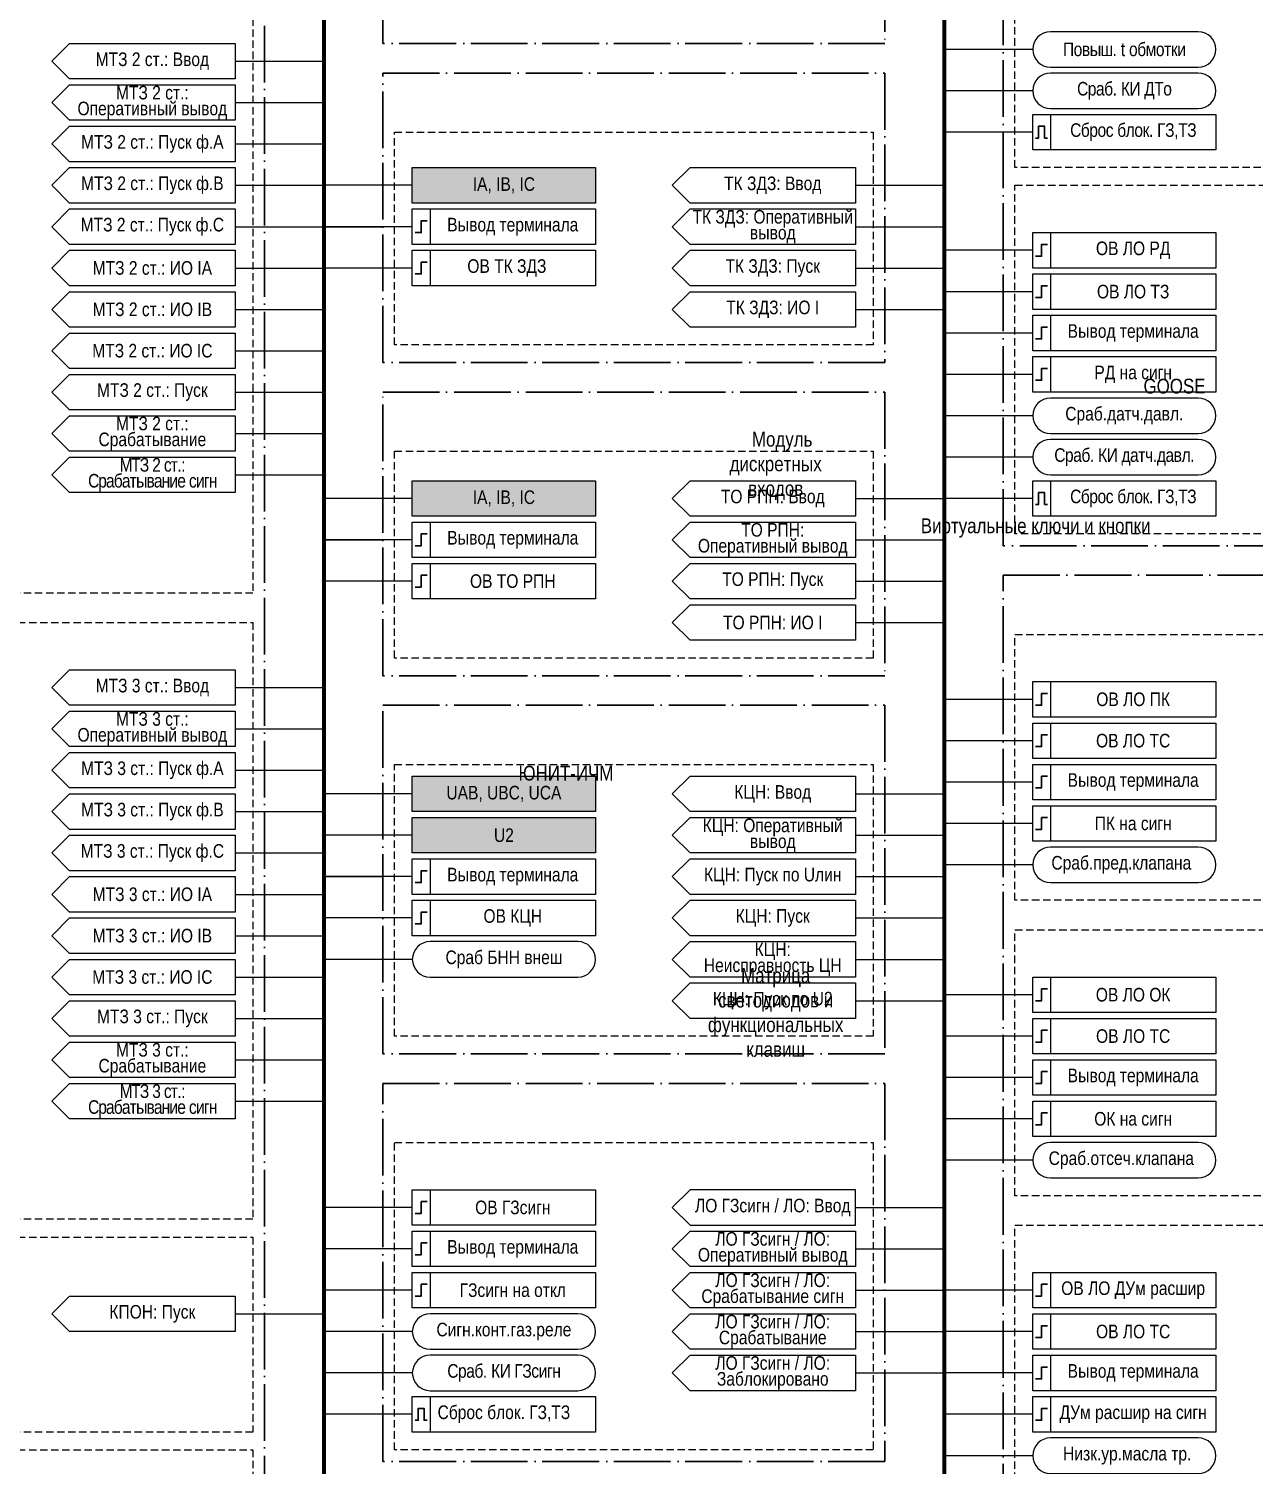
# Model space of a CAD drawing. Header units: millimetres. Extents: x 1491 to 6632, y -558 to 938.
# Drawn here: x 4147.1 to 4354.5, y 276.4 to 519.5 of the extents above; entities that cross this region are included whole.
import ezdxf

# ---------------------------------------------------------------- set-up
doc = ezdxf.new("R2010")
doc.units = ezdxf.units.MM
doc.linetypes.add('ACAD_ISO04W100', pattern=[30, 24, -3, 0, -3])
doc.linetypes.add('штриховая2', pattern=[0.375, 0.25, -0.125])
doc.layers.add('TEXT', color=7, linetype='Continuous', lineweight=25)
doc.layers.add('Основная', color=7, linetype='Continuous')
doc.styles.add('2.5_Gost_RD', font='ARIALN.TTF', dxfattribs={"height": 2.5})

msp = doc.modelspace()

# ---------------------------------------------------------------- hatches: boundary and pattern name
at = {"ltscale": 100, "true_color": 0xf7931d}
h = msp.add_hatch(color=30, dxfattribs=at)
h.dxf.hatch_style = 1
h.paths.add_polyline_path([(4212, 496), (4243, 496), (4243, 490), (4212, 490)])
h = msp.add_hatch(color=30, dxfattribs=at)
h.dxf.hatch_style = 1
h.paths.add_polyline_path([(4212, 443), (4243, 443), (4243, 437), (4212, 437)])
h = msp.add_hatch(color=30, dxfattribs=at)
h.dxf.hatch_style = 1
h.paths.add_polyline_path([(4212, 393), (4243, 393), (4243, 387), (4212, 387)])
h = msp.add_hatch(color=30, dxfattribs=at)
h.dxf.hatch_style = 1
h.paths.add_polyline_path([(4212, 386), (4243, 386), (4243, 380), (4212, 380)])

# ---------------------------------------------------------------- linework, layer by layer
at = {"lineweight": 100, "ltscale": 100}
for p, q in [((4197, 641), (4197, 9)), ((4302, 641), (4302, 9))]:
    msp.add_line(p, q, dxfattribs=at)
at = {"ltscale": 100}
for p, q in [((4317, 516), (4302, 516)), ((4182, 514), (4197, 514)), ((4317, 509), (4302, 509)), ((4182, 507), (4197, 507)), ((4317, 502), (4302, 502)), ((4182, 500), (4197, 500)), ((4182, 493), (4197, 493)), ((4212, 493), (4197, 493)), ((4287, 493), (4302, 493)), ((4182, 486), (4197, 486)), ((4212, 486), (4197, 486)), ((4197, 486), (4207, 486)), ((4287, 486), (4302, 486)), ((4259, 482), (4256, 479)), ((4259, 482), (4287, 482)), ((4317, 482), (4302, 482)), ((4182, 479), (4197, 479)), ((4212, 479), (4197, 479)), ((4256, 479), (4259, 476)), ((4287, 479), (4302, 479)), ((4259, 475), (4256, 472)), ((4259, 475), (4287, 475)), ((4317, 475), (4302, 475)), ((4182, 472), (4197, 472)), ((4256, 472), (4259, 469)), ((4287, 472), (4302, 472)), ((4317, 468), (4302, 468)), ((4182, 465), (4197, 465)), ((4317, 461), (4302, 461)), ((4182, 458), (4197, 458)), ((4317, 454), (4302, 454)), ((4182, 451), (4197, 451)), ((4317, 447), (4302, 447)), ((4182, 444), (4197, 444)), ((4212, 440), (4197, 440)), ((4287, 440), (4302, 440)), ((4317, 440), (4302, 440)), ((4212, 433), (4197, 433)), ((4197, 433), (4207, 433)), ((4287, 433), (4302, 433)), ((4259, 429), (4256, 426)), ((4259, 429), (4287, 429)), ((4212, 426), (4197, 426)), ((4256, 426), (4259, 423)), ((4287, 426), (4302, 426)), ((4259, 422), (4256, 419)), ((4259, 422), (4287, 422)), ((4256, 419), (4259, 416)), ((4287, 419), (4302, 419)), ((4182, 408), (4197, 408)), ((4317, 406), (4302, 406)), ((4182, 401), (4197, 401)), ((4317, 399), (4302, 399)), ((4182, 394), (4197, 394)), ((4317, 392), (4302, 392)), ((4212, 390), (4197, 390)), ((4287, 390), (4302, 390)), ((4182, 387), (4197, 387)), ((4317, 385), (4302, 385)), ((4212, 383), (4197, 383)), ((4287, 383), (4302, 383)), ((4182, 380), (4197, 380)), ((4317, 378), (4302, 378)), ((4212, 376), (4197, 376)), ((4197, 376), (4207, 376)), ((4287, 376), (4302, 376)), ((4182, 373), (4197, 373)), ((4212, 369), (4197, 369)), ((4287, 369), (4302, 369)), ((4182, 366), (4197, 366)), ((4212, 362), (4197, 362)), ((4287, 362), (4302, 362)), ((4182, 359), (4197, 359)), ((4287, 355), (4302, 355)), ((4317, 356), (4302, 356)), ((4182, 352), (4197, 352)), ((4317, 349), (4302, 349)), ((4182, 345), (4197, 345)), ((4317, 342), (4302, 342)), ((4182, 338), (4197, 338)), ((4317, 335), (4302, 335)), ((4317, 328), (4302, 328)), ((4212, 320), (4197, 320)), ((4287, 320), (4302, 320)), ((4212, 313), (4197, 313)), ((4287, 313), (4302, 313)), ((4212, 306), (4197, 306)), ((4287, 306), (4302, 306)), ((4317, 306), (4302, 306)), ((4182, 302), (4197, 302)), ((4212, 299), (4197, 299)), ((4287, 299), (4302, 299)), ((4317, 299), (4302, 299)), ((4212, 292), (4197, 292)), ((4287, 292), (4302, 292)), ((4317, 292), (4302, 292)), ((4212, 285), (4197, 285)), ((4317, 285), (4302, 285)), ((4317, 278), (4302, 278))]:
    msp.add_line(p, q, dxfattribs=at)
at = {"color": 251, "linetype": 'ACAD_ISO04W100', "lineweight": 30, "ltscale": 0.4, "true_color": 0x58595b}
for points in [[(4102, 641), (4187, 641), (4187, 131), (4102, 131)], [(4312, 641), (4397, 641), (4397, 432), (4312, 432)], [(4207, 577), (4292, 577), (4292, 517), (4207, 517)], [(4207, 512), (4292, 512), (4292, 463), (4207, 463)], [(4207, 458), (4292, 458), (4292, 410), (4207, 410)], [(4312, 427), (4397, 427), (4397, 267), (4312, 267)], [(4207, 405), (4292, 405), (4292, 346), (4207, 346)], [(4207, 341), (4292, 341), (4292, 277), (4207, 277)]]:
    msp.add_lwpolyline(points, close=True, dxfattribs=at)
at = {"linetype": 'штриховая2', "ltscale": 5}
for points in [[(4314, 562), (4395, 562), (4395, 496), (4314, 496)], [(4104, 525), (4185, 525), (4185, 424), (4104, 424)], [(4209, 502), (4290, 502), (4290, 466), (4209, 466)], [(4314, 493), (4395, 493), (4395, 434), (4314, 434)], [(4209, 448), (4290, 448), (4290, 413), (4209, 413)], [(4104, 419), (4185, 419), (4185, 318), (4104, 318)], [(4314, 417), (4395, 417), (4395, 372), (4314, 372)], [(4209, 395), (4290, 395), (4290, 349), (4209, 349)], [(4314, 367), (4395, 367), (4395, 322), (4314, 322)], [(4209, 331), (4290, 331), (4290, 279), (4209, 279)], [(4314, 317), (4395, 317), (4395, 272), (4314, 272)], [(4104, 315), (4185, 315), (4185, 282), (4104, 282)], [(4104, 279), (4185, 279), (4185, 193), (4104, 193)]]:
    msp.add_lwpolyline(points, close=True, dxfattribs=at)
at = {"ltscale": 100}
for points in [[(4320, 513), (4345, 513, 1), (4345, 519), (4320, 519, 1)], [(4320, 506), (4345, 506, 1), (4345, 512), (4320, 512, 1)], [(4320, 451), (4345, 451, 1), (4345, 457), (4320, 457, 1)], [(4320, 444), (4345, 444, 1), (4345, 450), (4320, 450, 1)], [(4320, 375), (4345, 375, 1), (4345, 381), (4320, 381, 1)], [(4215, 359), (4240, 359, 1), (4240, 365), (4215, 365, 1)], [(4320, 325), (4345, 325, 1), (4345, 331), (4320, 331, 1)], [(4215, 296), (4240, 296, 1), (4240, 302), (4215, 302, 1)], [(4215, 289), (4240, 289, 1), (4240, 295), (4215, 295, 1)], [(4320, 275), (4345, 275, 1), (4345, 281), (4320, 281, 1)]]:
    msp.add_lwpolyline(points, format="xyb", close=True, dxfattribs=at)
for points in [[(4182, 517), (4182, 511), (4154, 511), (4151, 514), (4154, 517)], [(4182, 510), (4182, 504), (4154, 504), (4151, 507), (4154, 510)], [(4317, 505), (4348, 505), (4348, 499), (4317, 499)], [(4317, 505), (4320, 505), (4320, 499), (4317, 499)], [(4182, 503), (4182, 497), (4154, 497), (4151, 500), (4154, 503)], [(4182, 496), (4182, 490), (4154, 490), (4151, 493), (4154, 496)], [(4212, 496), (4243, 496), (4243, 490), (4212, 490)], [(4182, 489), (4182, 483), (4154, 483), (4151, 486), (4154, 489)], [(4212, 489), (4215, 489), (4215, 483), (4212, 483)], [(4212, 489), (4243, 489), (4243, 483), (4212, 483)], [(4317, 485), (4320, 485), (4320, 479), (4317, 479)], [(4317, 485), (4348, 485), (4348, 479), (4317, 479)], [(4182, 482), (4182, 476), (4154, 476), (4151, 479), (4154, 482)], [(4212, 482), (4215, 482), (4215, 476), (4212, 476)], [(4212, 482), (4243, 482), (4243, 476), (4212, 476)], [(4317, 478), (4320, 478), (4320, 472), (4317, 472)], [(4317, 478), (4348, 478), (4348, 472), (4317, 472)], [(4182, 475), (4182, 469), (4154, 469), (4151, 472), (4154, 475)], [(4317, 471), (4320, 471), (4320, 465), (4317, 465)], [(4317, 471), (4348, 471), (4348, 465), (4317, 465)], [(4182, 468), (4182, 462), (4154, 462), (4151, 465), (4154, 468)], [(4317, 464), (4320, 464), (4320, 458), (4317, 458)], [(4317, 464), (4348, 464), (4348, 458), (4317, 458)], [(4182, 461), (4182, 455), (4154, 455), (4151, 458), (4154, 461)], [(4182, 454), (4182, 448), (4154, 448), (4151, 451), (4154, 454)], [(4182, 447), (4182, 441), (4154, 441), (4151, 444), (4154, 447)], [(4212, 443), (4243, 443), (4243, 437), (4212, 437)], [(4317, 443), (4348, 443), (4348, 437), (4317, 437)], [(4317, 443), (4320, 443), (4320, 437), (4317, 437)], [(4212, 436), (4215, 436), (4215, 430), (4212, 430)], [(4212, 436), (4243, 436), (4243, 430), (4212, 430)], [(4212, 429), (4215, 429), (4215, 423), (4212, 423)], [(4212, 429), (4243, 429), (4243, 423), (4212, 423)], [(4182, 411), (4182, 405), (4154, 405), (4151, 408), (4154, 411)], [(4317, 409), (4320, 409), (4320, 403), (4317, 403)], [(4317, 409), (4348, 409), (4348, 403), (4317, 403)], [(4182, 404), (4182, 398), (4154, 398), (4151, 401), (4154, 404)], [(4317, 402), (4320, 402), (4320, 396), (4317, 396)], [(4317, 402), (4348, 402), (4348, 396), (4317, 396)], [(4182, 397), (4182, 391), (4154, 391), (4151, 394), (4154, 397)], [(4317, 395), (4320, 395), (4320, 389), (4317, 389)], [(4317, 395), (4348, 395), (4348, 389), (4317, 389)], [(4212, 393), (4243, 393), (4243, 387), (4212, 387)], [(4182, 390), (4182, 384), (4154, 384), (4151, 387), (4154, 390)], [(4317, 388), (4320, 388), (4320, 382), (4317, 382)], [(4317, 388), (4348, 388), (4348, 382), (4317, 382)], [(4212, 386), (4243, 386), (4243, 380), (4212, 380)], [(4182, 383), (4182, 377), (4154, 377), (4151, 380), (4154, 383)], [(4212, 379), (4215, 379), (4215, 373), (4212, 373)], [(4212, 379), (4243, 379), (4243, 373), (4212, 373)], [(4182, 376), (4182, 370), (4154, 370), (4151, 373), (4154, 376)], [(4212, 372), (4215, 372), (4215, 366), (4212, 366)], [(4212, 372), (4243, 372), (4243, 366), (4212, 366)], [(4182, 369), (4182, 363), (4154, 363), (4151, 366), (4154, 369)], [(4182, 362), (4182, 356), (4154, 356), (4151, 359), (4154, 362)], [(4317, 359), (4320, 359), (4320, 353), (4317, 353)], [(4317, 359), (4348, 359), (4348, 353), (4317, 353)], [(4182, 355), (4182, 349), (4154, 349), (4151, 352), (4154, 355)], [(4317, 352), (4320, 352), (4320, 346), (4317, 346)], [(4317, 352), (4348, 352), (4348, 346), (4317, 346)], [(4182, 348), (4182, 342), (4154, 342), (4151, 345), (4154, 348)], [(4317, 345), (4320, 345), (4320, 339), (4317, 339)], [(4317, 345), (4348, 345), (4348, 339), (4317, 339)], [(4182, 341), (4182, 335), (4154, 335), (4151, 338), (4154, 341)], [(4317, 338), (4320, 338), (4320, 332), (4317, 332)], [(4317, 338), (4348, 338), (4348, 332), (4317, 332)], [(4212, 323), (4215, 323), (4215, 317), (4212, 317)], [(4212, 323), (4243, 323), (4243, 317), (4212, 317)], [(4259, 323), (4256, 320), (4259, 317), (4287, 317), (4287, 323)], [(4212, 316), (4215, 316), (4215, 310), (4212, 310)], [(4212, 316), (4243, 316), (4243, 310), (4212, 310)], [(4259, 316), (4287, 316), (4287, 310), (4259, 310), (4256, 313)], [(4212, 309), (4215, 309), (4215, 303), (4212, 303)], [(4212, 309), (4243, 309), (4243, 303), (4212, 303)], [(4317, 309), (4320, 309), (4320, 303), (4317, 303)], [(4317, 309), (4348, 309), (4348, 303), (4317, 303)], [(4182, 299), (4154, 299), (4151, 302), (4154, 305), (4182, 305)], [(4317, 302), (4320, 302), (4320, 296), (4317, 296)], [(4317, 302), (4348, 302), (4348, 296), (4317, 296)], [(4317, 295), (4320, 295), (4320, 289), (4317, 289)], [(4317, 295), (4348, 295), (4348, 289), (4317, 289)], [(4212, 288), (4243, 288), (4243, 282), (4212, 282)], [(4212, 288), (4215, 288), (4215, 282), (4212, 282)], [(4317, 288), (4320, 288), (4320, 282), (4317, 282)], [(4317, 288), (4348, 288), (4348, 282), (4317, 282)]]:
    msp.add_lwpolyline(points, close=True, dxfattribs=at)
at = {"lineweight": 30, "ltscale": 100}
for points in [[(4317.5, 501), (4318, 501), (4318, 503), (4319, 503), (4319, 501), (4319.5, 501)], [(4214.5, 487), (4213.5, 487), (4213.5, 485), (4212.5, 485)], [(4319.5, 483), (4318.5, 483), (4318.5, 481), (4317.5, 481)], [(4214.5, 480), (4213.5, 480), (4213.5, 478), (4212.5, 478)], [(4319.5, 476), (4318.5, 476), (4318.5, 474), (4317.5, 474)], [(4319.5, 469), (4318.5, 469), (4318.5, 467), (4317.5, 467)], [(4319.5, 462), (4318.5, 462), (4318.5, 460), (4317.5, 460)], [(4317.5, 439), (4318, 439), (4318, 441), (4319, 441), (4319, 439), (4319.5, 439)], [(4214.5, 434), (4213.5, 434), (4213.5, 432), (4212.5, 432)], [(4214.5, 427), (4213.5, 427), (4213.5, 425), (4212.5, 425)], [(4319.5, 407), (4318.5, 407), (4318.5, 405), (4317.5, 405)], [(4319.5, 400), (4318.5, 400), (4318.5, 398), (4317.5, 398)], [(4319.5, 393), (4318.5, 393), (4318.5, 391), (4317.5, 391)], [(4319.5, 386), (4318.5, 386), (4318.5, 384), (4317.5, 384)], [(4214.5, 377), (4213.5, 377), (4213.5, 375), (4212.5, 375)], [(4214.5, 370), (4213.5, 370), (4213.5, 368), (4212.5, 368)], [(4319.5, 357), (4318.5, 357), (4318.5, 355), (4317.5, 355)], [(4319.5, 350), (4318.5, 350), (4318.5, 348), (4317.5, 348)], [(4319.5, 343), (4318.5, 343), (4318.5, 341), (4317.5, 341)], [(4319.5, 336), (4318.5, 336), (4318.5, 334), (4317.5, 334)], [(4214.5, 321), (4213.5, 321), (4213.5, 319), (4212.5, 319)], [(4214.5, 314), (4213.5, 314), (4213.5, 312), (4212.5, 312)], [(4214.5, 307), (4213.5, 307), (4213.5, 305), (4212.5, 305)], [(4319.5, 307), (4318.5, 307), (4318.5, 305), (4317.5, 305)], [(4319.5, 300), (4318.5, 300), (4318.5, 298), (4317.5, 298)], [(4319.5, 293), (4318.5, 293), (4318.5, 291), (4317.5, 291)], [(4212.5, 284), (4213, 284), (4213, 286), (4214, 286), (4214, 284), (4214.5, 284)], [(4319.5, 286), (4318.5, 286), (4318.5, 284), (4317.5, 284)]]:
    msp.add_lwpolyline(points, dxfattribs=at)
at = {"ltscale": 100}
for points in [[(4256, 493), (4259, 496), (4287, 496), (4287, 490), (4259, 490), (4256, 493)], [(4256, 486), (4259, 489), (4287, 489), (4287, 483), (4259, 483), (4256, 486)], [(4256, 479), (4259, 482), (4287, 482), (4287, 476), (4259, 476), (4256, 479)], [(4256, 472), (4259, 475), (4287, 475), (4287, 469), (4259, 469), (4256, 472)], [(4256, 440), (4259, 443), (4287, 443), (4287, 437), (4259, 437), (4256, 440)], [(4256, 433), (4259, 436), (4287, 436), (4287, 430), (4259, 430), (4256, 433)], [(4256, 426), (4259, 429), (4287, 429), (4287, 423), (4259, 423), (4256, 426)], [(4256, 419), (4259, 422), (4287, 422), (4287, 416), (4259, 416), (4256, 419)], [(4256, 390), (4259, 393), (4287, 393), (4287, 387), (4259, 387), (4256, 390)], [(4256, 383), (4259, 386), (4287, 386), (4287, 380), (4259, 380), (4256, 383)], [(4256, 369), (4259, 372), (4287, 372), (4287, 366), (4259, 366), (4256, 369)], [(4256, 362), (4259, 365), (4287, 365), (4287, 359), (4259, 359), (4256, 362)], [(4256, 355), (4259, 358), (4287, 358), (4287, 352), (4259, 352), (4256, 355)], [(4256, 306), (4259, 309), (4287, 309), (4287, 303), (4259, 303), (4256, 306)], [(4256, 299), (4259, 302), (4287, 302), (4287, 296), (4259, 296), (4256, 299)], [(4256, 292), (4259, 295), (4287, 295), (4287, 289), (4259, 289), (4256, 292)]]:
    msp.add_lwpolyline(points, dxfattribs=at)
at = {"layer": 'Основная', "ltscale": 100}
msp.add_lwpolyline([(4287, 379), (4287, 373), (4259, 373), (4256, 376), (4259, 379)], close=True, dxfattribs=at)

# ---------------------------------------------------------------- texts
at = {"ltscale": 100, "attachment_point": 5, "style": '2.5_Gost_RD'}
for s, insert, char_height, width in [('\\pxsm0.7;МТЗ 2 ст.: Ввод', (4168, 514), 2.3, 28), ('\\pxsm0.7;МТЗ 2 ст.: Оперативный вывод', (4168, 507), 2.3, 28), ('\\pxsm0.7;МТЗ 2 ст.: Пуск ф.А', (4168, 500), 2.3, 28), ('\\pxsm0.7;МТЗ 2 ст.: Пуск ф.В', (4168, 493), 2.3, 28), ('\\pxsm0.7;ТК ЗДЗ: Ввод', (4273, 493), 2.3, 28), ('\\pxsm0.7;ТК ЗДЗ: Оперативный вывод', (4273, 486), 2.3, 28), ('\\pxsm0.7;МТЗ 2 ст.: Пуск ф.С', (4168, 486), 2.3, 28), ('\\pxsm0.7;МТЗ 2 ст.: ИО IА', (4168, 479), 2.3, 28), ('\\pxsm0.7;ОВ ТК ЗДЗ ', (4228, 479), 2.3, 28), ('\\pxsm0.7;ТК ЗДЗ: Пуск', (4273, 479), 2.3, 28), ('\\pxsm0.7;МТЗ 2 ст.: ИО IВ', (4168, 472), 2.3, 28), ('\\pxsm0.7;ТК ЗДЗ: ИО I', (4273, 472), 2.3, 28), ('\\pxsm0.7;МТЗ 2 ст.: ИО IС', (4168, 465), 2.3, 28), ('\\pxsm0.7;МТЗ 2 ст.: Пуск', (4168, 458), 2.3, 28), ('\\pxsm0.7;МТЗ 2 ст.: Срабатывание ', (4168, 451), 2.3, 28), ('\\pxi0.8765;Модуль дискретных входов', (4273.5, 445.5), 2.5, 25), ('\\pxsm0.7;{\\T0.9;МТЗ 2 ст.: Срабатывание сигн}', (4168, 444), 2.3, 28), ('\\pxsm0.7;ТО РПН: Ввод', (4273, 440), 2.3, 28), ('\\pxsm0.7;ТО РПН: Оперативный вывод', (4273, 433), 2.3, 27.0952), ('\\pxsm0.7;Виртуальные ключи и кнопки', (4317.5, 435), 2.5, 41), ('\\pxsm0.7;ОВ ТО РПН ', (4229, 426), 2.3, 28), ('\\pxsm0.7;ТО РПН: Пуск', (4273, 426), 2.3, 28), ('\\pxsm0.7;ТО РПН: ИО I', (4273, 419), 2.3, 28), ('\\pxsm0.7;МТЗ 3 ст.: Ввод', (4168, 408), 2.3, 28), ('\\pxsm0.7;МТЗ 3 ст.: Оперативный вывод', (4168, 401), 2.3, 28), ('\\pxsm0.7;МТЗ 3 ст.: Пуск ф.А', (4168, 394), 2.3, 28), ('ЮНИТ-ИЧМ', (4238, 393.5), 2.5, 24), ('\\pxsm0.7;МТЗ 3 ст.: Пуск ф.В', (4168, 387), 2.3, 28), ('\\pxsm0.7;МТЗ 3 ст.: Пуск ф.С', (4168, 380), 2.3, 28), ('\\A1;\\pxsm0.7;Сраб.пред.клапана', (4332, 378), 2.3, 31), ('\\pxsm0.7;МТЗ 3 ст.: ИО IА', (4168, 373), 2.3, 28), ('\\pxsm0.7;КЦН: Пуск', (4273, 369), 2.3, 28), ('\\pxsm0.7;МТЗ 3 ст.: ИО IВ', (4168, 366), 2.3, 28), ('\\pxsm0.7;КЦН: Неисправность ЦН', (4273, 362), 2.3, 24.2792), ('\\pxsm0.7;Сраб БНН внеш', (4227.5, 362), 2.3, 28.1003), ('\\pxsm0.7;МТЗ 3 ст.: ИО IС', (4168, 359), 2.3, 28), ('Матрица светодиодов и функциональных клавиш', (4273.5, 353), 2.5, 25.921), ('\\pxsm0.7;КЦН: Пуск по U2', (4273, 355), 2.3, 28), ('\\pxsm0.7;МТЗ 3 ст.: Пуск', (4168, 352), 2.3, 28), ('\\pxsm0.7;МТЗ 3 ст.: Срабатывание ', (4168, 345), 2.3, 28), ('\\pxsm0.7;{\\T0.9;МТЗ 3 ст.: Срабатывание сигн}', (4168, 338), 2.3, 28), ('\\A1;\\pxsm0.7;Сраб.отсеч.клапана', (4332, 328), 2.3, 31), ('\\pxsm0.7;КПОН: Пуск', (4168, 302), 2.3, 28), ('\\A1;\\pxsm0.7;Низк.ур.масла тр.', (4333, 278), 2.3, 29.7748)]:
    msp.add_mtext(s, dxfattribs=dict(at, insert=insert, char_height=char_height, width=width))
at = {"color": 0, "ltscale": 100, "char_height": 2.3, "attachment_point": 5, "style": '2.5_Gost_RD'}
for s, insert, width in [('\\pxsm0.7;{\\C256;IA, IB, IC}', (4227.5, 493), 31), ('\\pxsm0.7;{\\C256;Вывод терминала}', (4229, 486), 28), ('\\pxsm0.7;{\\C256;IA, IB, IC}', (4227.5, 440), 31), ('\\pxsm0.7;{\\C256;Вывод терминала}', (4229, 433), 28), ('\\pxsm0.7;{\\C256;ОВ ЛО ПК}', (4334, 406), 28), ('\\pxsm0.7;{\\C256;ОВ ЛО ТС}', (4334, 399), 28), ('\\pxsm0.7;{\\C256;Вывод терминала}', (4334, 392), 28), ('{\\C256;UAB, UBC, UCA}', (4227.5, 390), 23.725), ('{\\C256;U2}', (4227.5, 383), 23.725), ('\\pxsm0.7;{\\C256;ПК на сигн}', (4334, 385), 28), ('\\pxsm0.7;{\\C256;Вывод терминала}', (4229, 376), 28), ('\\pxsm0.7;{\\C256;ОВ ЛО ОК}', (4334, 356), 28), ('\\pxsm0.7;{\\C256;ОВ ЛО ТС}', (4334, 349), 28), ('\\pxsm0.7;{\\C256;Вывод терминала}', (4334, 342), 28), ('\\pxsm0.7;{\\C256;ОК на сигн}', (4334, 335), 28), ('\\pxsm0.7;{\\C256;ОВ ЛО ДУм расшир}', (4334, 306), 28), ('\\pxsm0.7;{\\C256;ОВ ЛО ТС}', (4334, 299), 28), ('\\pxsm0.7;{\\C256;Вывод терминала}', (4334, 292), 28), ('\\pxsm0.7;{\\C256;ДУм расшир на сигн}', (4334, 285), 28)]:
    msp.add_mtext(s, dxfattribs=dict(at, insert=insert, width=width))
at = {"color": 1, "ltscale": 100, "insert": (4341, 459), "char_height": 2.5, "width": 20, "attachment_point": 5, "style": '2.5_Gost_RD'}
msp.add_mtext('GOOSE', dxfattribs=at)
at = {"layer": 'TEXT', "color": 0, "ltscale": 100, "char_height": 2.3, "attachment_point": 5, "style": '2.5_Gost_RD'}
for s, insert, width in [('\\A1;\\pxsm0.7;{\\T0.95;\\C256;Повыш. t обмотки}', (4332.5, 516), 31), ('\\A1;\\pxsm0.7;{\\T0.95;\\C256;Сраб. КИ ДТо}', (4332.5, 509), 31), ('\\pxsm0.7;{\\T0.95;\\C256;Сброс блок. ГЗ,ТЗ}', (4334, 502), 28), ('\\pxsm0.7;{\\C256;ОВ ЛО РД}', (4334, 482), 28), ('\\pxsm0.7;{\\C256;ОВ ЛО ТЗ}', (4334, 475), 28), ('\\pxsm0.7;{\\C256;Вывод терминала}', (4334, 468), 28), ('\\pxsm0.7;{\\C256;РД на сигн}', (4334, 461), 28), ('\\A1;\\pxsm0.7;{\\T0.95;\\C256;Сраб. КИ датч.давл.}', (4332.5, 447), 31), ('\\pxsm0.7;{\\T0.95;\\C256;Сброс блок. ГЗ,ТЗ}', (4334, 440), 28), ('\\pxsm0.7;{\\C256;ОВ КЦН}', (4229, 369), 28), ('\\pxsm0.7;{\\C256;ОВ ГЗсигн}', (4229, 320), 28), ('\\pxsm0.7;{\\C256;Вывод терминала}', (4229, 313), 28), ('\\pxsm0.7;{\\C256;ГЗсигн на откл}', (4229, 306), 28), ('\\pxsm0.7;{\\C256;Сброс блок. ГЗ,ТЗ}', (4227.5, 285), 31)]:
    msp.add_mtext(s, dxfattribs=dict(at, insert=insert, width=width))
at = {"layer": 'TEXT', "ltscale": 100, "char_height": 2.3, "attachment_point": 5, "style": '2.5_Gost_RD'}
for s, insert, width in [('\\A1;\\pxsm0.7;Сраб.д{\\T0.95;а}тч.давл.', (4332.5, 454), 31), ('КЦН: Ввод', (4273, 390), 28), ('\\pxsm0.7;КЦН: Оперативный вывод', (4273, 383), 28), ('\\pxsm0.7;КЦН: Пуск по Uлин', (4273, 376), 28), ('\\pxsm0.7;ЛО ГЗсигн / ЛО: Ввод', (4273, 320), 28), ('\\pxsm0.7;ЛО ГЗсигн / ЛО:\\PОперативный вывод', (4273, 313), 30.44), ('\\pxsm0.7;ЛО ГЗсигн / ЛО: Срабатывание сигн', (4273, 306), 28), ('\\pxsm0.7;ЛО ГЗсигн / ЛО: Срабатывание', (4273, 299), 28), ('\\A1;\\pxsm0.7;Сигн.конт.газ.реле', (4227.5, 299), 31), ('\\pxsm0.7;ЛО ГЗсигн / ЛО:\\PЗаблокировано', (4273, 292), 28), ('\\A1;\\pxsm0.7;{\\T0.95;Сраб. КИ ГЗсигн}', (4227.5, 292), 31)]:
    msp.add_mtext(s, dxfattribs=dict(at, insert=insert, width=width))

doc.saveas('drawing.dxf')
